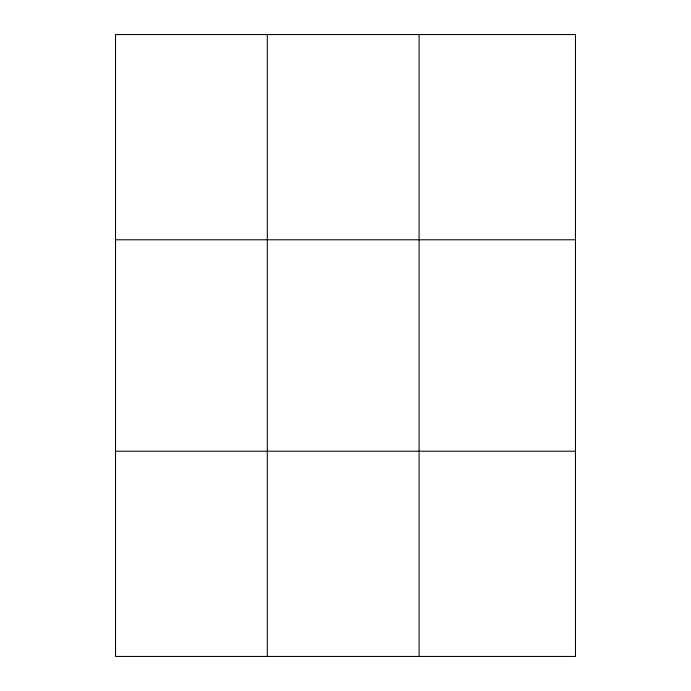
<?xml version="1.0" encoding="UTF-8"?>
<svg xmlns="http://www.w3.org/2000/svg" width="691" height="691" viewBox="0 0 691 691"><rect width="100%" height="100%" fill="white"/><g stroke="black" fill="none" stroke-linecap="round" stroke-linejoin="round"><path stroke-width="1.04" d="M267.305 656.45L267.305 34.55M419.091 656.45L419.091 34.55M115.527 239.777L575.473 239.777M115.527 451.223L575.473 451.223M575.473 553.837L575.473 656.45L115.527 656.45L115.527 34.55L575.473 34.55L575.473 553.837"/></g></svg>
